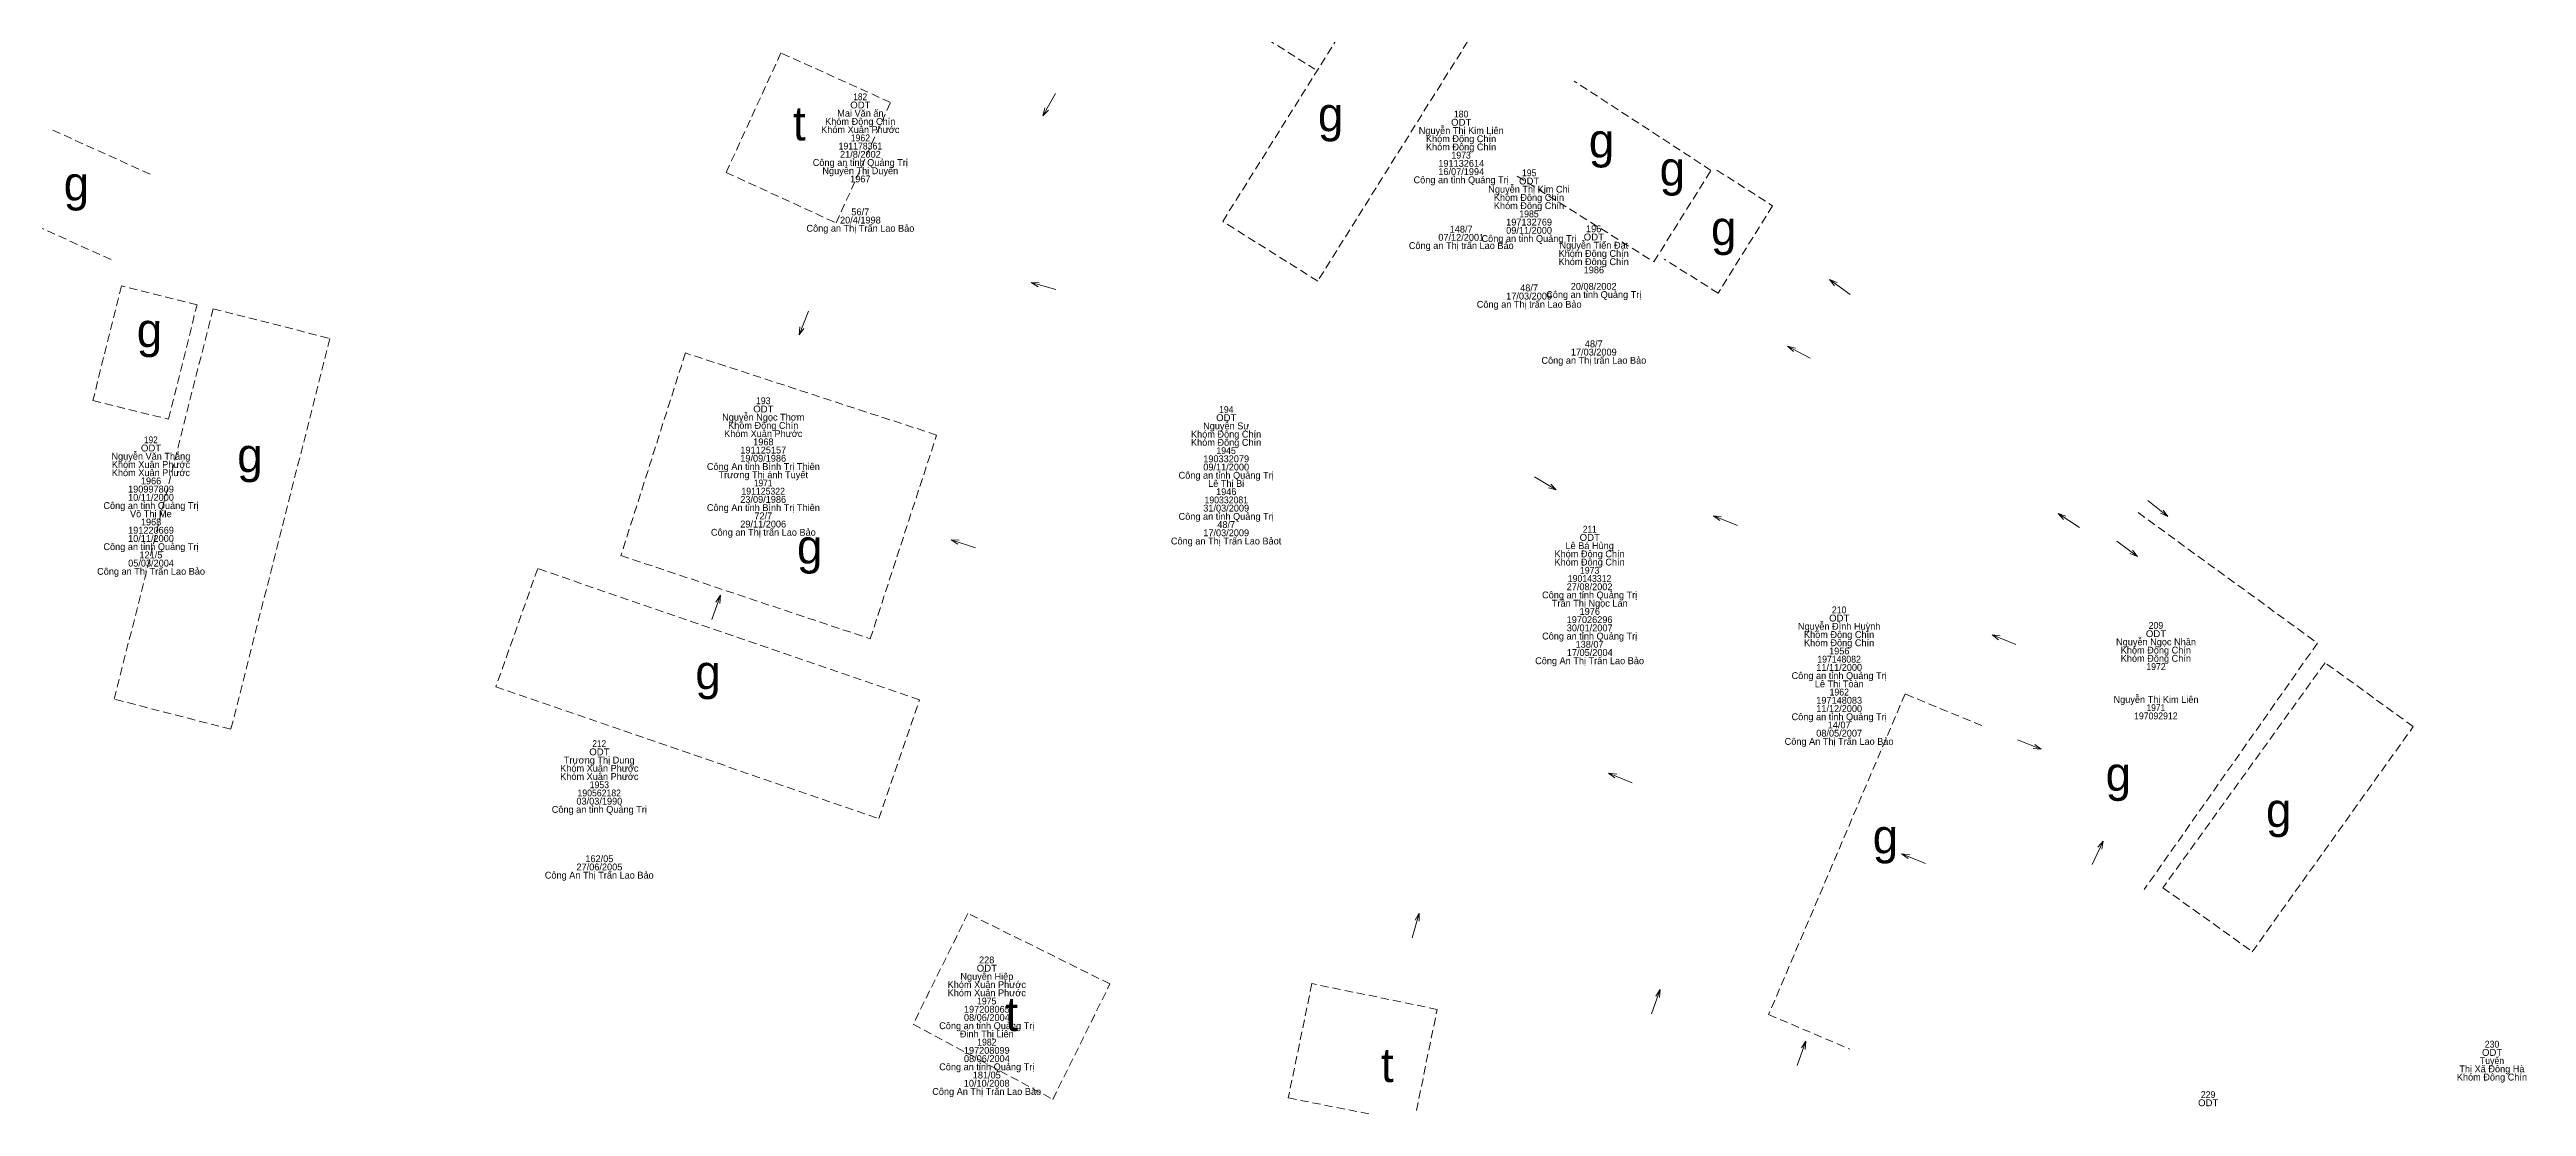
# Model space of a CAD drawing. Header units: metres. Extents: x 537497 to 538007, y 1836993 to 1837512.
# Drawn here: x 537706.6 to 537851.3, y 1837247.4 to 1837309.1 of the extents above; entities that cross this region are included whole.
import ezdxf
from ezdxf.enums import TextEntityAlignment as Align

# ---------------------------------------------------------------- set-up
doc = ezdxf.new("R2010")
doc.units = ezdxf.units.M
doc.header["$LTSCALE"] = 0.16
doc.linetypes.add('MEDIUM_DASHED', pattern=[4.5, 3, -1.5])
doc.layers.add('14', color=7, linetype='MEDIUM_DASHED', lineweight=13)
doc.layers.add('16', color=7, linetype='Continuous', lineweight=13)
doc.layers.add('15', color=7, linetype='Continuous')

msp = doc.modelspace()

# ---------------------------------------------------------------- linework, layer by layer
at = {"layer": '14'}
for p, q in [((537770.39, 1837314.31), (537780.49, 1837307.93)), ((537803.64, 1837302.02), (537795.64, 1837307.24)), ((537712.43, 1837301.8), (537706.65, 1837304.41)), ((537710.15, 1837296.81), (537704.33, 1837299.44))]:
    msp.add_line(p, q, dxfattribs=at)
for points in [[(537790.18, 1837310.76), (537780.66, 1837295.56), (537775.11, 1837299.04), (537784.63, 1837314.24)], [(537749.29, 1837308.88), (537746.09, 1837301.9), (537752.52, 1837298.95), (537755.69, 1837305.99)], [(537715.17, 1837294.18), (537710.75, 1837295.28), (537709.09, 1837288.58), (537713.51, 1837287.49)], [(537722.94, 1837292.21), (537717.15, 1837269.39), (537710.33, 1837271.15), (537716.11, 1837293.94)], [(537743.71, 1837291.36), (537739.94, 1837279.53), (537754.51, 1837274.67), (537758.39, 1837286.57)], [(537757.39, 1837271.11), (537735.08, 1837278.77), (537732.63, 1837271.86), (537755.01, 1837264.18)], [(537844.68, 1837269.55), (537839.52, 1837273.27), (537830.05, 1837260.14), (537835.27, 1837256.4)], [(537760.22, 1837258.63), (537757.02, 1837252.17), (537765.18, 1837247.78), (537768.52, 1837254.52)], [(537780.32, 1837254.54), (537778.94, 1837247.86), (537786.28, 1837246.42), (537787.64, 1837253.03)]]:
    msp.add_lwpolyline(points, close=True, dxfattribs=at)
for points in [[(537792.32, 1837301.68), (537800.3, 1837296.68), (537803.64, 1837302.02)], [(537803.99, 1837302.03), (537807.24, 1837299.95), (537804.06, 1837294.86), (537800.9, 1837296.84)], [(537828.6, 1837282.04), (537839.08, 1837274.42), (537828.96, 1837260.04)], [(537819.46, 1837269.6), (537814.98, 1837271.45), (537807.01, 1837252.73), (537811.75, 1837250.71)]]:
    msp.add_lwpolyline(points, dxfattribs=at)
at = {"layer": '16'}
for p, q in [((537764.6, 1837305.21), (537764.72, 1837305.67)), ((537763.92, 1837295.47), (537764.39, 1837295.46)), ((537810.57, 1837295.66), (537811.01, 1837295.48)), ((537750.35, 1837292.42), (537750.4, 1837292.89)), ((537808.12, 1837291.76), (537808.58, 1837291.65)), ((537794.6, 1837283.36), (537794.15, 1837283.49)), ((537803.78, 1837281.85), (537804.26, 1837281.79)), ((537823.92, 1837281.99), (537824.37, 1837281.84)), ((537830.34, 1837281.81), (537829.9, 1837282)), ((537759.24, 1837280.45), (537759.71, 1837280.43)), ((537828.56, 1837279.47), (537828.12, 1837279.65)), ((537745.76, 1837277.21), (537745.72, 1837276.73)), ((537820.07, 1837274.9), (537820.54, 1837274.84)), ((537822.94, 1837268.22), (537822.47, 1837268.27)), ((537797.66, 1837266.83), (537798.13, 1837266.77)), ((537814.78, 1837262.12), (537815.26, 1837262.06)), ((537826.56, 1837262.85), (537826.47, 1837262.39)), ((537786.59, 1837258.66), (537786.58, 1837258.18)), ((537800.67, 1837254.2), (537800.63, 1837253.72)), ((537809.18, 1837251.18), (537809.14, 1837250.7))]:
    msp.add_line(p, q, dxfattribs=at)
for points in [[(537765.34, 1837306.51), (537764.6, 1837305.21), (537764.93, 1837305.54)], [(537765.36, 1837295.06), (537763.92, 1837295.47), (537764.32, 1837295.23)], [(537811.78, 1837294.77), (537810.57, 1837295.66), (537810.86, 1837295.29)], [(537750.9, 1837293.81), (537750.35, 1837292.42), (537750.63, 1837292.79)], [(537809.44, 1837291.05), (537808.12, 1837291.76), (537808.46, 1837291.44)], [(537793.32, 1837284.13), (537794.6, 1837283.36), (537794.28, 1837283.7)], [(537829.16, 1837282.75), (537830.34, 1837281.81), (537830.06, 1837282.19)], [(537805.18, 1837281.29), (537803.78, 1837281.85), (537804.16, 1837281.57)], [(537825.18, 1837281.17), (537823.92, 1837281.99), (537824.23, 1837281.64)], [(537760.66, 1837279.98), (537759.24, 1837280.45), (537759.63, 1837280.2)], [(537827.36, 1837280.37), (537828.56, 1837279.47), (537828.27, 1837279.84)], [(537745.25, 1837275.8), (537745.76, 1837277.21), (537745.49, 1837276.82)], [(537821.46, 1837274.34), (537820.07, 1837274.9), (537820.44, 1837274.62)], [(537821.55, 1837268.77), (537822.94, 1837268.22), (537822.57, 1837268.5)], [(537799.04, 1837266.26), (537797.66, 1837266.83), (537798.03, 1837266.55)], [(537816.17, 1837261.55), (537814.78, 1837262.12), (537815.16, 1837261.84)], [(537825.91, 1837261.5), (537826.56, 1837262.85), (537826.25, 1837262.5)], [(537786.18, 1837257.22), (537786.59, 1837258.66), (537786.35, 1837258.25)], [(537800.17, 1837252.78), (537800.67, 1837254.2), (537800.41, 1837253.81)], [(537808.68, 1837249.76), (537809.18, 1837251.18), (537808.92, 1837250.79)]]:
    msp.add_lwpolyline(points, dxfattribs=at)

# ---------------------------------------------------------------- texts
at = {"layer": '15'}
for s, p in [('Mai Văn ấn', (537753.935, 1837305.16)), ('Khóm Xuân Phước', (537753.93, 1837304.2)), ('Khóm Đông Chín', (537753.925, 1837304.68)), ('Nguyễn Thị Kim Liên', (537789.045, 1837304.15)), ('Khóm Đông Chín', (537789.035, 1837303.67)), ('Công an tỉnh Quảng Trị', (537753.93, 1837302.28)), ('21/8/2002', (537753.935, 1837302.76)), ('Khóm Đông Chín', (537789.035, 1837303.19)), ('191132614', (537789.045, 1837302.23)), ('Nguyễn Thị Duyến', (537753.93, 1837301.8)), ('1967', (537753.93, 1837301.32)), ('Công an tỉnh Quảng Trị', (537789.04, 1837301.27)), ('16/07/1994', (537789.045, 1837301.75)), ('Nguyễn Thị Kim Chi', (537793.005, 1837300.72)), ('56/7', (537753.93, 1837299.4)), ('Khóm Đông Chín', (537793.005, 1837300.24)), ('Khóm Đông Chín', (537793.005, 1837299.76)), ('Công an Thị Trấn Lao Bảo', (537753.935, 1837298.44)), ('20/4/1998', (537753.935, 1837298.92)), ('07/12/2001', (537789.045, 1837297.91)), ('148/7', (537789.04, 1837298.39)), ('Công an tỉnh Quảng Trị', (537793.01, 1837297.84)), ('09/11/2000', (537793.01, 1837298.32)), ('197132769', (537793.01, 1837298.8)), ('196', (537796.785, 1837298.41)), ('Công an Thị trấn Lao Bảo', (537789.045, 1837297.43)), ('Khóm Đông Chín', (537796.785, 1837296.97)), ('Khóm Đông Chín', (537796.785, 1837296.49)), ('Nguyễn Tiến Đạt', (537796.795, 1837297.45)), ('48/7', (537793.01, 1837294.96)), ('20/08/2002', (537796.785, 1837295.05)), ('1986', (537796.795, 1837296.01)), ('Công an Thị trấn Lao Bảo', (537793.015, 1837294)), ('17/03/2009', (537793.01, 1837294.48)), ('Công an tỉnh Quảng Trị', (537796.79, 1837294.57)), ('Công an Thị trấn Lao Bảo', (537796.795, 1837290.73)), ('17/03/2009', (537796.79, 1837291.21)), ('48/7', (537796.79, 1837291.69)), ('Nguyễn Ngọc Thơm', (537748.26, 1837287.41)), ('Khóm Xuân Phước', (537748.26, 1837286.45)), ('Khóm Đông Chín', (537748.255, 1837286.93)), ('Khóm Đông Chín', (537775.305, 1837286.42)), ('Nguyễn Sự', (537775.315, 1837286.9)), ('Nguyễn Văn Thắng', (537712.475, 1837285.13)), ('19/09/1986', (537748.255, 1837285.01)), ('191125157', (537748.26, 1837285.49)), ('1968', (537748.265, 1837285.97)), ('Khóm Đông Chín', (537775.305, 1837285.94)), ('190332079', (537775.31, 1837284.98)), ('Khóm Xuân Phước', (537712.48, 1837284.65)), ('Khóm Xuân Phước', (537712.48, 1837284.17)), ('1966', (537712.485, 1837283.69)), ('Công An tỉnh Bình Trị Thiên', (537748.265, 1837284.53)), ('Trương Thị ánh Tuyết', (537748.26, 1837284.05)), ('Công an tỉnh Quảng Trị', (537775.31, 1837284.02)), ('09/11/2000', (537775.31, 1837284.5)), ('Lê Thị Bi', (537775.31, 1837283.54)), ('Công an tỉnh Quảng Trị', (537712.48, 1837282.25)), ('190997809', (537712.48, 1837283.21)), ('10/11/2000', (537712.48, 1837282.73)), ('Công An tỉnh Bình Trị Thiên', (537748.265, 1837282.13)), ('23/09/1986', (537748.255, 1837282.61)), ('31/03/2009', (537775.31, 1837282.1)), ('1946', (537775.315, 1837283.06)), ('191220669', (537712.48, 1837280.81)), ('Võ Thị Me', (537712.475, 1837281.77)), ('1968', (537712.485, 1837281.29)), ('Công an Thị trấn Lao Bảo', (537748.265, 1837280.69)), ('29/11/2006', (537748.255, 1837281.17)), ('72/7', (537748.26, 1837281.65)), ('Công an tỉnh Quảng Trị', (537775.31, 1837281.62)), ('17/03/2009', (537775.31, 1837280.66)), ('48/7', (537775.31, 1837281.14)), ('Công an tỉnh Quảng Trị', (537712.48, 1837279.85)), ('10/11/2000', (537712.48, 1837280.33)), ('121/5', (537712.475, 1837279.37)), ('Công an Thị Trấn Lao Bảot', (537775.305, 1837280.18)), ('Khóm Đông Chín', (537796.545, 1837279.43)), ('Lê Bá Hùng', (537796.55, 1837279.91)), ('Công an Thị Trấn Lao Bảo', (537712.485, 1837278.41)), ('05/03/2004', (537712.485, 1837278.89)), ('Khóm Đông Chín', (537796.545, 1837278.95)), ('Công an tỉnh Quảng Trị', (537796.55, 1837277.03)), ('Trần Thị Ngọc Lan', (537796.555, 1837276.55)), ('27/08/2002', (537796.545, 1837277.51)), ('30/01/2007', (537796.55, 1837275.11)), ('197026296', (537796.545, 1837275.59)), ('1976', (537796.555, 1837276.07)), ('Nguyễn Đình Huỳnh', (537811.13, 1837275.2)), ('Khóm Đông Chín', (537811.125, 1837274.72)), ('Công an tỉnh Quảng Trị', (537796.55, 1837274.63)), ('17/05/2004', (537796.555, 1837273.67)), ('138/07', (537796.545, 1837274.15)), ('Khóm Đông Chín', (537811.125, 1837274.24)), ('1956', (537811.135, 1837273.76)), ('Nguyễn Ngọc Nhân', (537829.645, 1837274.29)), ('Khóm Đông Chín', (537829.635, 1837273.81)), ('Khóm Đông Chín', (537829.635, 1837273.33)), ('Công An Thị Trấn Lao Bảo', (537796.545, 1837273.19)), ('Công an tỉnh Quảng Trị', (537811.13, 1837272.32)), ('Lê Thị Toàn', (537811.135, 1837271.84)), ('11/11/2000', (537811.13, 1837272.8)), ('197148083', (537811.13, 1837270.88)), ('11/12/2000', (537811.13, 1837270.4)), ('Nguyễn Thị Kim Liên', (537829.645, 1837270.93)), ('Công an tỉnh Quảng Trị', (537811.13, 1837269.92)), ('08/05/2007', (537811.13, 1837268.96)), ('14/07', (537811.13, 1837269.44)), ('Công An Thị Trấn Lao Bảo', (537811.125, 1837268.48)), ('Khóm Xuân Phước', (537738.68, 1837266.91)), ('Khóm Xuân Phước', (537738.68, 1837266.43)), ('Trương Thị Dung', (537738.675, 1837267.39)), ('03/03/1990', (537738.68, 1837264.99)), ('Công an tỉnh Quảng Trị', (537738.68, 1837264.51)), ('Công An Thị Trấn Lao Bảo', (537738.675, 1837260.67)), ('27/06/2005', (537738.685, 1837261.15)), ('162/05', (537738.68, 1837261.63)), ('Nguyễn Hiệp', (537761.325, 1837254.76)), ('228', (537761.315, 1837255.72)), ('Khóm Xuân Phước', (537761.32, 1837254.28)), ('Khóm Xuân Phước', (537761.32, 1837253.8)), ('Công an tỉnh Quảng Trị', (537761.32, 1837251.88)), ('08/06/2004', (537761.325, 1837252.36)), ('197208065', (537761.325, 1837252.84)), ('Đinh Thị Liên', (537761.32, 1837251.4)), ('197208099', (537761.32, 1837250.44)), ('Công an tỉnh Quảng Trị', (537761.32, 1837249.48)), ('08/06/2004', (537761.325, 1837249.96)), ('181/05', (537761.32, 1837249)), ('Khóm Đông Chín', (537849.275, 1837248.88)), ('Thị Xã Đông Hà', (537849.275, 1837249.36)), ('Công An Thị Trấn Lao Bảo', (537761.315, 1837248.04)), ('10/10/2008', (537761.315, 1837248.52))]:
    msp.add_text(s, height=0.4, dxfattribs=at).set_placement(p, align=Align.CENTER)
for s, width, p in [('ODT', 1.05, (537753.935, 1837305.64)), ('182', 0.9, (537753.925, 1837306.12)), ('180', 0.95, (537789.04, 1837305.11)), ('1962', 0.95, (537753.935, 1837303.72)), ('ODT', 1.05, (537789.045, 1837304.63)), ('191178361', 0.95, (537753.935, 1837303.24)), ('1973', 0.95, (537789.04, 1837302.71)), ('ODT', 1.05, (537793.015, 1837301.2)), ('195', 0.95, (537793.015, 1837301.68)), ('1985', 0.95, (537793.005, 1837299.28)), ('ODT', 1.05, (537796.795, 1837297.93)), ('ODT', 1.05, (537748.265, 1837287.89)), ('193', 0.95, (537748.26, 1837288.37)), ('194', 0.95, (537775.315, 1837287.86)), ('ODT', 1.05, (537775.315, 1837287.38)), ('ODT', 1.05, (537712.485, 1837285.61)), ('192', 0.9, (537712.475, 1837286.09)), ('1945', 0.95, (537775.305, 1837285.46)), ('1971', 0.9, (537748.255, 1837283.57)), ('191125322', 0.95, (537748.255, 1837283.09)), ('190332081', 0.95, (537775.315, 1837282.58)), ('211', 0.9, (537796.555, 1837280.87)), ('ODT', 1.05, (537796.555, 1837280.39)), ('190143312', 0.95, (537796.545, 1837277.99)), ('1973', 0.95, (537796.55, 1837278.47)), ('210', 0.95, (537811.13, 1837276.16)), ('ODT', 1.05, (537811.135, 1837275.68)), ('ODT', 1.05, (537829.645, 1837274.77)), ('209', 0.95, (537829.64, 1837275.25)), ('197148082', 0.95, (537811.125, 1837273.28)), ('1972', 0.95, (537829.645, 1837272.85)), ('1962', 0.95, (537811.135, 1837271.36)), ('1971', 0.9, (537829.635, 1837270.45)), ('197092912', 0.95, (537829.635, 1837269.97)), ('ODT', 1.05, (537738.685, 1837267.87)), ('212', 0.9, (537738.675, 1837268.35)), ('190562182', 0.95, (537738.675, 1837265.47)), ('1953', 0.95, (537738.68, 1837265.95)), ('ODT', 1.05, (537761.325, 1837255.24)), ('1975', 0.95, (537761.315, 1837253.32)), ('1982', 0.95, (537761.325, 1837250.92)), ('ODT', 1.05, (537849.285, 1837250.32)), ('230', 0.95, (537849.28, 1837250.8)), ('Tuyến', 0.95, (537849.28, 1837249.84)), ('ODT', 1.05, (537832.695, 1837247.38)), ('229', 0.95, (537832.69, 1837247.86))]:
    msp.add_text(s, height=0.4, dxfattribs=dict(at, width=width)).set_placement(p, align=Align.CENTER)
at = {"layer": '16'}
for s, p in [('t', (537749.99, 1837303.77)), ('g', (537780.67, 1837304.3)), ('g', (537796.5, 1837302.77)), ('g', (537800.64, 1837301.13)), ('g', (537707.38, 1837300.26)), ('g', (537803.64, 1837297.66)), ('g', (537711.65, 1837291.7)), ('g', (537717.52, 1837284.4)), ('g', (537750.23, 1837279.06)), ('g', (537744.29, 1837271.73)), ('g', (537826.7, 1837265.79)), ('g', (537836.07, 1837263.68)), ('g', (537813.09, 1837262.14)), ('t', (537762.41, 1837251.77)), ('t', (537784.35, 1837248.79))]:
    msp.add_text(s, height=2, dxfattribs=at).set_placement(p)

doc.saveas('drawing.dxf')
